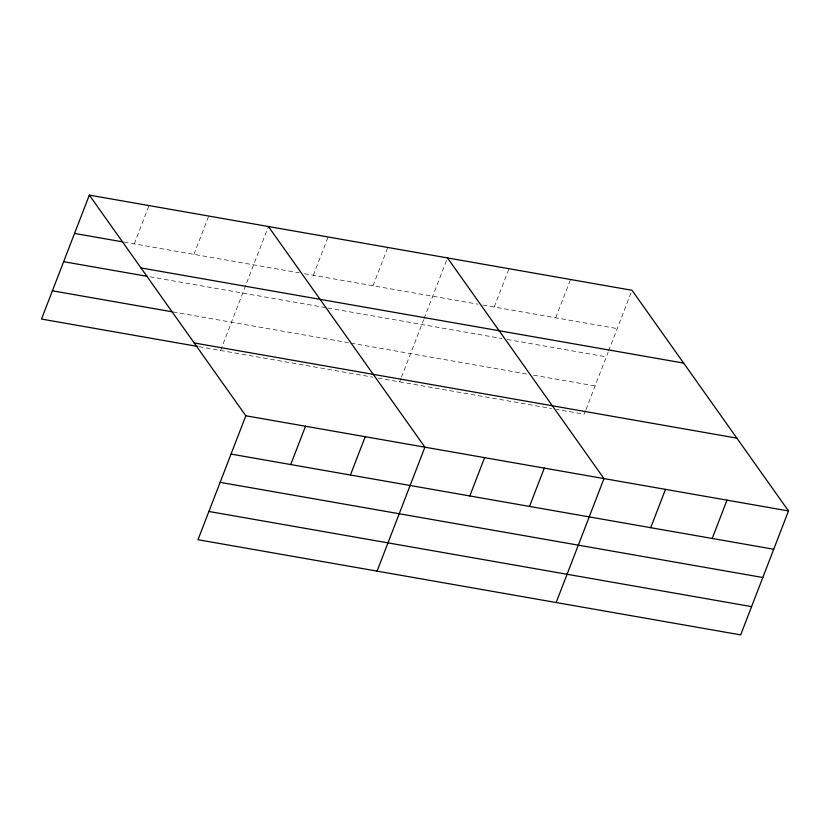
<?xml version="1.0" encoding="UTF-8"?>
<svg xmlns="http://www.w3.org/2000/svg" width="830" height="830" viewBox="0 0 830 830"><rect width="100%" height="100%" fill="white"/><g stroke="black" fill="none" stroke-linecap="round" stroke-linejoin="round"><path stroke-width="0.62" stroke-dasharray="4.15 3.11" d="M134.242 243.896L149.016 205.581M193.929 254.364L208.714 216.049M220.583 350.468L268.412 226.517M313.325 275.301L328.099 236.986M373.012 285.769L387.797 247.454M399.666 381.873L401.025 378.335M401.481 377.162L423.622 319.789M424.078 318.606L447.495 257.923M494.213 307.017L508.998 268.713M555.716 317.807L570.5 279.492M585.534 410.694L584.175 414.222L556.567 409.387M585.99 409.512L608.131 352.138M608.587 350.966L632.004 290.282M124.075 242.111L299.35 272.852M304.434 273.734L477.893 304.154M482.915 305.035L617.219 328.587M150.002 276.826L326.553 307.785M327.819 308.013L502.14 338.578M507.161 339.46L606.315 356.848M173.065 311.956L348.341 342.697M350.872 343.143L527.299 374.081M533.576 375.181L595.079 385.96M198.993 346.681L372.992 377.194M378.075 378.086L551.545 408.505"/><path stroke-width="1.25" d="M89.329 195.112L245.825 415.778L197.997 539.718L740.671 634.888L788.5 510.938L632.004 290.282L89.329 195.112L41.5 319.062L197.716 346.452M290.739 464.551L305.523 426.247M350.426 475.019L365.21 436.715M377.079 571.123L424.908 447.183L268.412 226.517M469.822 495.956L484.606 457.652M529.509 506.425L544.293 468.12M556.162 602.528L603.991 478.588L447.495 257.923M650.71 527.683L665.494 489.368M712.213 538.463L726.997 500.158M74.544 233.427L122.809 241.893M140.976 267.934L683.65 363.094M63.64 261.689L147.47 276.38M52.404 290.801L171.789 311.738M194.179 342.956L736.853 438.126M245.825 415.778L788.5 510.938M231.041 454.083L773.716 549.253M220.137 482.344L762.812 577.514M208.901 511.467L751.575 606.626"/></g></svg>
